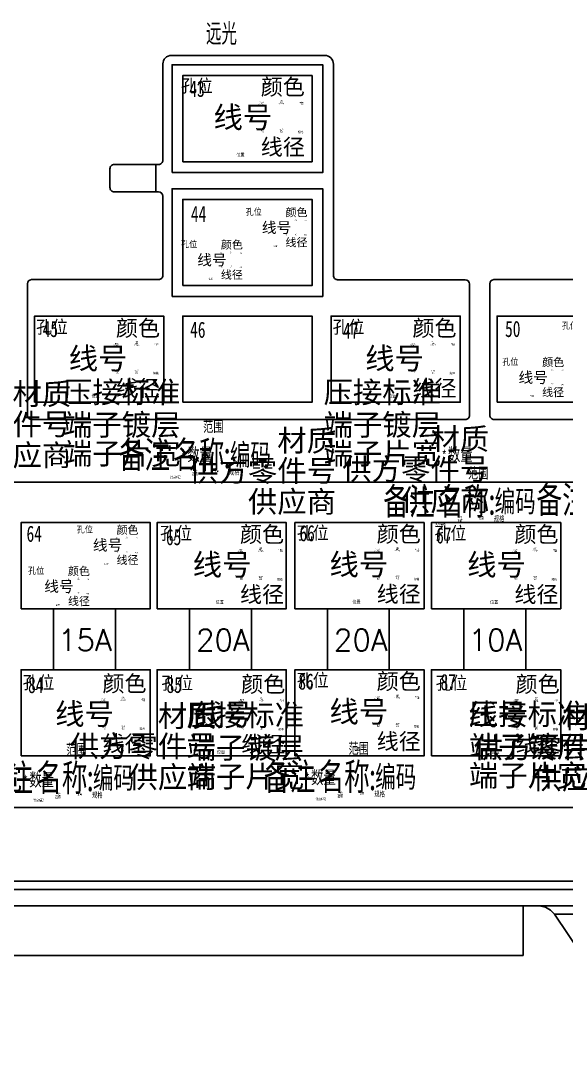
# Model space of a CAD drawing. Header units: millimetres. Extents: x -2653 to 6698, y -4403 to -42.
# Drawn here: x -2526 to -2475.4, y -352.7 to -255.2 of the extents above; entities that cross this region are included whole.
import ezdxf
from ezdxf.enums import TextEntityAlignment as Align

# ---------------------------------------------------------------- set-up
doc = ezdxf.new("R2010")
doc.units = ezdxf.units.MM
doc.header["$MEASUREMENT"] = 0
for name, color, linetype in [('文字', 3, 'Continuous'), ('轮廓线', 7, 'Continuous'), ('附件-供应商', 43, 'Continuous'), ('附件-名称', 53, 'Continuous'), ('附件-数量', 21, 'Continuous'), ('附件-编码', 52, 'Continuous')]:
    doc.layers.add(name, color=color, linetype=linetype)
for name, color, linetype, plot in [('附件-不打印', 2, 'Continuous', False), ('隐藏-剥皮长度', 2, 'Continuous', False), ('隐藏-加余量', 1, 'Continuous', False), ('隐藏-备注', 1, 'Continuous', False), ('隐藏-孔位', 1, 'Continuous', False), ('隐藏-对应端子', 2, 'Continuous', False), ('隐藏-规格', 1, 'Continuous', False), ('隐藏-辅助信息', 3, 'Continuous', False), ('隐藏-防水栓', 2, 'Continuous', False)]:
    doc.layers.add(name, color=color, linetype=linetype, plot=plot)
doc.styles.add('CL', font='', dxfattribs={"height": 2})
doc.styles.get("Standard").update_dxf_attribs({"font": 'txt', "bigfont": 'gbcbig.shx'})
doc.styles.add('灯泡', font='', dxfattribs={"width": 0.7})
doc.styles.get('CL').set_extended_font_data('SimSun')
doc.styles.get('灯泡').set_extended_font_data('NSimSun')

msp = doc.modelspace()

# ---------------------------------------------------------------- linework, layer by layer
at = {"color": 0, "lineweight": -3, "ltscale": 0.189884}
msp.add_line((-2512.858, -259.207), (-2512.861, -267.344), dxfattribs=at)
at = {"color": 0, "lineweight": -3, "ltscale": 0.0792}
msp.add_line((-2508.898, -258.414), (-2512.066, -258.415), dxfattribs=at)
at = {"color": 0, "lineweight": -3, "ltscale": 0.198}
msp.add_line((-2500.978, -258.416), (-2508.898, -258.414), dxfattribs=at)
at = {"color": 0, "lineweight": -3, "ltscale": 0.079195}
msp.add_line((-2497.81, -258.42), (-2500.978, -258.416), dxfattribs=at)
at = {"color": 0, "lineweight": -3, "ltscale": 0.249284}
msp.add_line((-2497.022, -269.725), (-2497.018, -259.212), dxfattribs=at)
at = {"color": 0, "lineweight": -3, "ltscale": 0.019995}
msp.add_line((-2512.861, -267.344), (-2512.861, -268.143), dxfattribs=at)
at = {"color": 0, "lineweight": -3, "ltscale": 0.043559}
msp.add_line((-2517.772, -268.934), (-2517.772, -270.676), dxfattribs=at)
at = {"color": 0, "lineweight": -3, "ltscale": 0.09702}
msp.add_line((-2513.495, -268.539), (-2517.375, -268.538), dxfattribs=at)
at = {"color": 0, "lineweight": -3, "ltscale": 0.063359}
msp.add_line((-2513.496, -271.068), (-2513.495, -268.534), dxfattribs=at)
at = {"color": 0, "lineweight": -3, "ltscale": 0.005941}
for p, q in [((-2513.495, -268.539), (-2513.257, -268.539)), ((-2513.496, -271.071), (-2513.258, -271.074))]:
    msp.add_line(p, q, dxfattribs=at)
at = {"color": 0, "lineweight": -3, "ltscale": 0.227895}
msp.add_line((-2497.025, -278.841), (-2497.022, -269.725), dxfattribs=at)
at = {"color": 0, "lineweight": -3, "ltscale": 0.097021}
msp.add_line((-2517.376, -271.072), (-2513.496, -271.068), dxfattribs=at)
at = {"color": 0, "lineweight": -3, "ltscale": 0.184138}
msp.add_line((-2512.862, -271.47), (-2512.865, -278.836), dxfattribs=at)
at = {"color": 0, "lineweight": -3, "ltscale": 0.304921}
for p, q in [((-2525.434, -279.626), (-2525.438, -291.823)), ((-2482.493, -279.626), (-2482.497, -291.823))]:
    msp.add_line(p, q, dxfattribs=at)
at = {"color": 0, "lineweight": -3, "ltscale": 0.06732}
msp.add_line((-2513.261, -279.231), (-2515.954, -279.23), dxfattribs=at)
at = {"color": 0, "lineweight": -3, "ltscale": 0.134639}
msp.add_line((-2484.775, -279.239), (-2496.629, -279.237), dxfattribs=at)
at = {"color": 0, "lineweight": -3}
for p, q in [((-2525.042, -292.219), (-2484.766, -292.228)), ((-2482.101, -292.219), (-2441.825, -292.228)), ((-2275.57, -335.077), (-2609.64, -335.077)), ((-2275.57, -335.843), (-2609.64, -335.843)), ((-2275.57, -337.376), (-2609.64, -337.376)), ((-2444.061, -338.142), (-2476.502, -338.142)), ((-2542.213, -341.973), (-2479.383, -341.973))]:
    msp.add_line(p, q, dxfattribs=at)
at = {"color": 0, "lineweight": -3, "ltscale": 0.101351}
msp.add_line((-2479.383, -337.376), (-2479.383, -341.973), dxfattribs=at)
at = {"color": 0, "lineweight": -3}
for points in [[(-2511.007, -268.288), (-2499.007, -268.288), (-2499.007, -260.288), (-2511.007, -260.288)], [(-2511.007, -279.788), (-2499.007, -279.788), (-2499.007, -271.788), (-2511.007, -271.788)], [(-2524.768, -290.62), (-2512.768, -290.62), (-2512.768, -282.62), (-2524.768, -282.62)], [(-2511.007, -290.62), (-2499.007, -290.62), (-2499.007, -282.62), (-2511.007, -282.62)], [(-2497.236, -290.62), (-2485.236, -290.62), (-2485.236, -282.62), (-2497.236, -282.62)], [(-2481.827, -290.62), (-2469.827, -290.62), (-2469.827, -282.62), (-2481.827, -282.62)], [(-2526.029, -309.778), (-2514.029, -309.778), (-2514.029, -301.778), (-2526.029, -301.778)], [(-2513.393, -309.778), (-2501.393, -309.778), (-2501.393, -301.778), (-2513.393, -301.778)], [(-2500.591, -309.778), (-2488.591, -309.778), (-2488.591, -301.778), (-2500.591, -301.778)], [(-2487.91, -309.778), (-2475.91, -309.778), (-2475.91, -301.778), (-2487.91, -301.778)], [(-2526.029, -323.451), (-2514.029, -323.451), (-2514.029, -315.451), (-2526.029, -315.451)], [(-2513.393, -323.451), (-2501.393, -323.451), (-2501.393, -315.451), (-2513.393, -315.451)], [(-2500.591, -323.451), (-2488.591, -323.451), (-2488.591, -315.451), (-2500.591, -315.451)], [(-2487.91, -323.451), (-2475.91, -323.451), (-2475.91, -315.451), (-2487.91, -315.451)]]:
    msp.add_lwpolyline(points, close=True, dxfattribs=at)
for points in [[(-2523.016, -315.451), (-2523.016, -309.778)], [(-2517.268, -309.778), (-2517.268, -315.451)], [(-2510.38, -315.451), (-2510.38, -309.778)], [(-2504.632, -309.778), (-2504.632, -315.451)], [(-2497.578, -315.451), (-2497.578, -309.778)], [(-2491.83, -309.778), (-2491.83, -315.451)], [(-2484.897, -315.451), (-2484.897, -309.778)], [(-2479.149, -309.778), (-2479.149, -315.451)], [(-2476.502, -338.142), (-2476.862, -337.762), (-2477.337, -337.501), (-2477.919, -337.379), (-2478.036, -337.376)], [(-2466.203, -352.7), (-2469.822, -347.792), (-2473.999, -341.833), (-2476.502, -338.142)]]:
    msp.add_lwpolyline(points, dxfattribs=at)
for centre, radius, start, end in [((-2512.066, -259.207), 0.792, 89.98037, 179.98038), ((-2497.81, -259.212), 0.792, 359.98039, 89.99397), ((-2517.376, -268.934), 0.396, 89.98037, 179.98038), ((-2513.257, -268.143), 0.396, 269.98038, 359.98039), ((-2517.376, -270.676), 0.396, 179.98038, 269.98038), ((-2513.258, -271.47), 0.396, 359.98039, 89.98037), ((-2525.038, -279.626), 0.396, 94.04068, 179.98038), ((-2513.261, -278.835), 0.396, 269.98038, 359.98039), ((-2496.629, -278.841), 0.396, 179.98038, 269.98038), ((-2484.775, -279.635), 0.396, 359.98039, 89.98037), ((-2482.097, -279.626), 0.396, 94.04068, 179.98038), ((-2525.042, -291.823), 0.396, 179.98038, 269.98038), ((-2484.779, -291.831), 0.396, 269.98038, 359.98039), ((-2482.101, -291.823), 0.396, 179.98038, 269.98038)]:
    msp.add_arc(centre, radius, start, end, dxfattribs=at)
at = {"layer": '轮廓线', "color": 0, "lineweight": -3}
for p, q in [((-2513.261, -279.231), (-2525.065, -279.231)), ((-2484.383, -291.832), (-2484.379, -279.635)), ((-2470.32, -279.231), (-2482.125, -279.231))]:
    msp.add_line(p, q, dxfattribs=at)
for points in [[(-2512.007, -269.288), (-2498.007, -269.288), (-2498.007, -259.288), (-2512.007, -259.288)], [(-2512.007, -280.788), (-2498.007, -280.788), (-2498.007, -270.788), (-2512.007, -270.788)], [(-2567.127, -298.026), (-2396.35, -298.026), (-2396.35, -328.248), (-2567.127, -328.248)]]:
    msp.add_lwpolyline(points, close=True, dxfattribs=at)

# ---------------------------------------------------------------- texts
at = {"color": 0, "lineweight": -3, "char_height": 1.5, "width": 3.6791, "attachment_point": 1, "style": '灯泡'}
for s, insert in [('43', (-2510.399, -260.76)), ('44', (-2510.251, -272.379)), ('45', (-2524.019, -283.054)), ('46', (-2510.325, -283.128)), ('47', (-2496.113, -283.202)), ('50', (-2481.078, -283.054)), ('64', (-2525.518, -302.067)), ('66', (-2500.173, -302.016)), ('65', (-2512.568, -302.38)), ('67', (-2487.484, -302.225)), ('86', (-2500.277, -315.79)), ('84', (-2525.376, -316.111)), ('85', (-2512.515, -316.102)), ('87', (-2487.066, -315.842))]:
    msp.add_mtext(s, dxfattribs=dict(at, insert=insert))
at = {"layer": '文字', "lineweight": 0}
for s, p in [('远光', (-2508.858, -257.427)), ('15A', (-2522.589, -313.689)), ('20A', (-2509.776, -313.689)), ('20A', (-2496.974, -313.689)), ('10A', (-2484.471, -313.689))]:
    msp.add_text(s, height=2, dxfattribs=at).set_placement(p)
at = {"layer": '文字', "style": '灯泡', "width": 0.7}
for p in [(-2506.887, -295.489), (-2482.299, -299.81), (-2519.605, -325.476), (-2493.389, -325.378)]:
    msp.add_text(':', height=2.5, dxfattribs=at).set_placement(p, align=Align.MIDDLE_CENTER)
at = {"layer": '文字', "color": 3, "style": 'CL', "flags": 1}
for tag, p in [('压接标准', (-2511.224, -289.678)), ('压接标准', (-2487.023, -289.678)), ('材质', (-2521.362, -289.852)), ('供方零件号', (-2521.362, -292.649)), ('端子镀层', (-2511.224, -292.7)), ('端子镀层', (-2487.023, -292.7)), ('材质', (-2496.773, -294.173)), ('材质', (-2482.554, -294.023)), ('端子片宽', (-2511.224, -295.372)), ('端子片宽', (-2487.023, -295.372)), ('供方零件号', (-2496.773, -296.971)), ('供方零件号', (-2482.554, -296.82)), ('材质', (-2507.864, -319.742)), ('压接标准', (-2499.74, -319.666)), ('压接标准', (-2473.525, -319.567)), ('材质', (-2470.348, -319.857)), ('供方零件号', (-2507.864, -322.539)), ('端子镀层', (-2499.74, -322.687)), ('端子镀层', (-2473.525, -322.589)), ('供方零件号', (-2470.348, -322.654)), ('端子片宽', (-2525.908, -325.576)), ('端子片宽', (-2499.74, -325.359)), ('端子片宽', (-2473.525, -325.261))]:
    msp.add_attdef(tag, text='', height=2, dxfattribs=at).set_placement(p, align=Align.MIDDLE_RIGHT)
at = {"layer": '轮廓线', "color": 7, "style": 'CL', "flags": 4}
for tag, text, height, p in [('颜色', 'NC', 1.5, (-2499.673, -261.334)), ('线径', '0.5', 1.5, (-2499.673, -266.913)), ('颜色', 'NC', 0.75, (-2499.425, -272.983)), ('颜色', 'NC', 0.75, (-2505.425, -275.991)), ('线径', '0.5', 0.75, (-2499.425, -275.772)), ('线径', '0.5', 0.75, (-2505.425, -278.781)), ('颜色', 'NC', 1.5, (-2513.12, -283.727)), ('颜色', 'NC', 1.5, (-2485.588, -283.727)), ('颜色', 'NC', 0.75, (-2475.591, -286.898)), ('线径', '0.5', 1.5, (-2513.12, -289.307)), ('线径', '0.5', 1.5, (-2485.588, -289.307)), ('线径', '0.5', 0.75, (-2475.591, -289.688)), ('颜色', 'NC', 0.75, (-2515.114, -302.47)), ('颜色', 'NC', 1.5, (-2501.603, -302.867)), ('颜色', 'NC', 1.5, (-2488.907, -302.842)), ('颜色', 'NC', 1.5, (-2476.12, -302.867)), ('线径', '0.5', 0.75, (-2515.114, -305.259)), ('颜色', 'NC', 0.75, (-2519.626, -306.299)), ('线径', '0.5', 1.5, (-2501.603, -308.447)), ('线径', '0.5', 1.5, (-2488.907, -308.421)), ('线径', '0.5', 1.5, (-2476.12, -308.447)), ('线径', '0.5', 0.75, (-2519.626, -309.089)), ('颜色', 'NC', 1.5, (-2514.376, -316.729)), ('颜色', 'NC', 1.5, (-2501.49, -316.78)), ('颜色', 'NC', 1.5, (-2488.907, -316.516)), ('颜色', 'NC', 1.5, (-2476.007, -316.78)), ('线径', '0.5', 1.5, (-2514.376, -322.308)), ('线径', '0.5', 1.5, (-2501.49, -322.36)), ('线径', '0.5', 1.5, (-2488.907, -322.095)), ('线径', '0.5', 1.5, (-2476.007, -322.36))]:
    msp.add_attdef(tag, text=text, height=height, dxfattribs=at).set_placement(p, align=Align.MIDDLE_RIGHT)
for height, p in [(2, (-2505.425, -264.154)), (1, (-2502.301, -274.393)), (1, (-2508.301, -277.401)), (2, (-2518.872, -286.547)), (2, (-2491.34, -286.547)), (1, (-2478.467, -288.308)), (1, (-2517.99, -303.88)), (2, (-2507.355, -305.687)), (2, (-2494.659, -305.662)), (2, (-2481.872, -305.687)), (1, (-2522.502, -307.709)), (2, (-2520.127, -319.549)), (2, (-2507.242, -319.6)), (2, (-2494.659, -319.335)), (2, (-2481.759, -319.6))]:
    msp.add_attdef('线号', text='300', height=height, dxfattribs=at).set_placement(p, align=Align.MIDDLE_CENTER)
at = {"layer": '附件-不打印', "color": 3, "style": 'CL', "width": 0.7}
for tag, height, flags, p in [('范围', 1, 1, (-2508.172, -292.864)), ('工位', 0.25, 5, (-2509.878, -297.02)), ('位置', 0.25, 9, (-2507.89, -297.021)), ('范围', 1, 1, (-2483.584, -297.185)), ('供方编码', 0.25, 5, (-2511.698, -297.585)), ('工位', 0.25, 5, (-2485.29, -301.341)), ('位置', 0.25, 9, (-2483.302, -301.342)), ('供方编码', 0.25, 5, (-2487.11, -301.906)), ('范围', 1, 1, (-2520.89, -322.852)), ('范围', 1, 1, (-2494.674, -322.754)), ('供方编码', 0.25, 5, (-2524.416, -327.572)), ('工位', 0.25, 5, (-2522.596, -327.007)), ('位置', 0.25, 9, (-2520.608, -327.008)), ('供方编码', 0.25, 5, (-2498.2, -327.474)), ('工位', 0.25, 5, (-2496.381, -326.909)), ('位置', 0.25, 9, (-2494.393, -326.91))]:
    msp.add_attdef(tag, text='', height=height, dxfattribs=dict(at, flags=flags)).set_placement(p, align=Align.MIDDLE_CENTER)
at = {"layer": '附件-不打印', "color": 1, "style": 'CL', "width": 0.7, "flags": 8}
for p in [(-2512.197, -296.739), (-2487.609, -301.061), (-2473.389, -300.91), (-2524.915, -326.727), (-2498.699, -326.629)]:
    msp.add_attdef('备注', text='', height=2.5, dxfattribs=at).set_placement(p, align=Align.RIGHT)
at = {"layer": '附件-不打印', "color": 1, "style": 'CL', "width": 0.7, "flags": 13}
for p in [(-2510.128, -297.432), (-2485.539, -301.754), (-2522.845, -327.42), (-2496.63, -327.322)]:
    msp.add_attdef('选项', p, 'ALL', height=0.25, dxfattribs=at)
at = {"layer": '附件-不打印', "color": 3, "style": 'CL', "width": 0.7, "flags": 9}
for p in [(-2506.708, -297.346), (-2482.12, -301.667), (-2519.426, -327.334), (-2493.211, -327.236)]:
    msp.add_attdef('规格', p, '——', height=0.5, dxfattribs=at)
at = {"layer": '附件-供应商', "color": 3, "style": 'CL', "flags": 1}
for p in [(-2521.362, -295.526), (-2496.773, -299.848), (-2482.554, -299.697), (-2507.864, -325.416), (-2470.348, -325.531)]:
    msp.add_attdef('供应商', text='', height=2, dxfattribs=at).set_placement(p, align=Align.MIDDLE_RIGHT)
at = {"layer": '附件-名称', "color": 3, "style": 'CL', "width": 0.7, "flags": 8}
for p in [(-2507.137, -295.489), (-2482.549, -299.81), (-2519.855, -325.476), (-2493.639, -325.378)]:
    msp.add_attdef('名称', text='端子', height=2.5, dxfattribs=at).set_placement(p, align=Align.MIDDLE_RIGHT)
at = {"layer": '附件-数量', "color": 2, "style": 'CL', "width": 0.7, "flags": 7}
for p in [(-2510.931, -295.579), (-2486.73, -295.579), (-2525.616, -325.783), (-2499.448, -325.567)]:
    msp.add_attdef('*', text='*', height=1, dxfattribs=at).set_placement(p, align=Align.MIDDLE_CENTER)
at = {"layer": '附件-数量', "color": 2, "style": 'CL', "width": 0.7, "flags": 13}
for p in [(-2510.578, -295.453), (-2486.377, -295.453), (-2525.263, -325.657), (-2499.095, -325.441)]:
    msp.add_attdef('数量', text='1', height=1.2, dxfattribs=at).set_placement(p, align=Align.MIDDLE_LEFT)
at = {"layer": '附件-编码', "color": 2, "style": 'CL', "width": 0.7}
for p in [(-2506.637, -295.489), (-2482.049, -299.81), (-2519.355, -325.476), (-2493.139, -325.378)]:
    msp.add_attdef('编码', text='', height=2, dxfattribs=at).set_placement(p, align=Align.MIDDLE_LEFT)
at = {"layer": '隐藏-剥皮长度', "color": 2, "style": 'CL', "width": 0.9, "flags": 4}
for height, p in [(0.1, (-2499.81, -262.916)), (0.05, (-2499.494, -273.774)), (0.05, (-2505.494, -276.782)), (0.1, (-2513.257, -285.309)), (0.1, (-2485.725, -285.309)), (0.05, (-2475.66, -287.689)), (0.05, (-2515.183, -303.261)), (0.1, (-2501.74, -304.449)), (0.1, (-2489.044, -304.424)), (0.1, (-2476.257, -304.449)), (0.05, (-2519.695, -307.09)), (0.1, (-2514.513, -318.311)), (0.1, (-2501.627, -318.362)), (0.1, (-2489.044, -318.097)), (0.1, (-2476.144, -318.362))]:
    msp.add_attdef('剥皮', text='', height=height, dxfattribs=at).set_placement(p, align=Align.MIDDLE_RIGHT)
at = {"layer": '隐藏-加余量', "color": 1, "style": 'CL', "width": 0.9, "flags": 4}
for height, p in [(0.1, (-2499.81, -262.776)), (0.05, (-2499.494, -273.704)), (0.05, (-2505.494, -276.712)), (0.1, (-2513.257, -285.169)), (0.1, (-2485.725, -285.169)), (0.05, (-2475.66, -287.619)), (0.05, (-2515.183, -303.191)), (0.1, (-2501.74, -304.309)), (0.1, (-2489.044, -304.284)), (0.1, (-2476.257, -304.309)), (0.05, (-2519.695, -307.02)), (0.1, (-2514.513, -318.17)), (0.1, (-2501.627, -318.222)), (0.1, (-2489.044, -317.957)), (0.1, (-2476.144, -318.222))]:
    msp.add_attdef('加余量', text='', height=height, dxfattribs=at).set_placement(p, align=Align.MIDDLE_RIGHT)
at = {"layer": '隐藏-备注', "color": 1, "style": 'CL', "width": 0.9, "flags": 5}
for height, p in [(0.1, (-2501.848, -265.518)), (0.05, (-2500.513, -275.075)), (0.05, (-2506.513, -278.083)), (0.1, (-2515.295, -287.911)), (0.1, (-2487.763, -287.911)), (0.05, (-2476.679, -288.99)), (0.05, (-2516.202, -304.562)), (0.1, (-2503.778, -307.051)), (0.1, (-2491.082, -307.026)), (0.1, (-2478.295, -307.051)), (0.05, (-2520.714, -308.391)), (0.1, (-2491.082, -320.699)), (0.1, (-2516.551, -320.912)), (0.1, (-2503.665, -320.964)), (0.1, (-2478.182, -320.964))]:
    msp.add_attdef('备注', text='', height=height, dxfattribs=at).set_placement(p, align=Align.MIDDLE_CENTER)
at = {"layer": '隐藏-孔位', "color": 6, "style": 'CL', "width": 0.9, "flags": 4}
for height, p in [(1.2, (-2511.177, -261.23)), (0.6, (-2505.177, -272.931)), (0.6, (-2511.177, -275.94)), (1.2, (-2524.624, -283.624)), (1.2, (-2497.092, -283.624)), (0.6, (-2475.814, -283.496)), (0.6, (-2481.343, -286.846)), (0.6, (-2520.866, -302.418)), (1.2, (-2513.107, -302.764)), (1.2, (-2500.41, -302.739)), (1.2, (-2487.624, -302.764)), (0.6, (-2525.378, -306.247)), (1.2, (-2525.879, -316.625)), (1.2, (-2500.41, -316.412)), (1.2, (-2512.993, -316.677)), (1.2, (-2487.511, -316.677))]:
    msp.add_attdef('孔位', text='', height=height, dxfattribs=at).set_placement(p, align=Align.MIDDLE_LEFT)
at = {"layer": '隐藏-对应端子', "color": 2, "style": 'CL', "width": 0.9, "flags": 4}
for height, p in [(0.1, (-2503.496, -262.929)), (0.05, (-2501.337, -273.78)), (0.05, (-2507.337, -276.789)), (0.1, (-2516.943, -285.323)), (0.1, (-2489.412, -285.323)), (0.05, (-2477.503, -287.696)), (0.05, (-2517.026, -303.267)), (0.1, (-2505.426, -304.463)), (0.1, (-2492.73, -304.437)), (0.1, (-2479.944, -304.463)), (0.05, (-2521.538, -307.097)), (0.1, (-2518.199, -318.324)), (0.1, (-2505.313, -318.376)), (0.1, (-2492.73, -318.111)), (0.1, (-2479.83, -318.376))]:
    msp.add_attdef('对应簧片', text='', height=height, dxfattribs=at).set_placement(p, align=Align.MIDDLE_RIGHT)
at = {"layer": '隐藏-规格', "color": 1, "style": 'CL', "width": 0.9, "flags": 5}
for height, p in [(0.2, (-2499.81, -265.529)), (0.1, (-2499.494, -275.08)), (0.1, (-2505.494, -278.089)), (0.2, (-2513.257, -287.922)), (0.2, (-2485.725, -287.922)), (0.1, (-2475.66, -288.996)), (0.1, (-2515.183, -304.567)), (0.2, (-2501.74, -307.062)), (0.2, (-2489.044, -307.037)), (0.2, (-2476.257, -307.062)), (0.1, (-2519.695, -308.397)), (0.2, (-2489.044, -320.71)), (0.2, (-2514.513, -320.924)), (0.2, (-2501.627, -320.975)), (0.2, (-2476.144, -320.975))]:
    msp.add_attdef('规格', text='', height=height, dxfattribs=at).set_placement(p, align=Align.MIDDLE_RIGHT)
at = {"layer": '隐藏-辅助信息', "color": 3, "style": 'CL', "width": 0.9, "flags": 5}
for tag, height, p in [('供方编码', 0.1, (-2501.848, -262.901)), ('编码', 0.1, (-2501.848, -262.767)), ('供方编码', 0.05, (-2500.513, -273.766)), ('编码', 0.05, (-2500.513, -273.699)), ('供方编码', 0.05, (-2506.513, -276.775)), ('编码', 0.05, (-2506.513, -276.708)), ('供方编码', 0.1, (-2515.295, -285.294)), ('编码', 0.1, (-2515.295, -285.16)), ('供方编码', 0.1, (-2487.763, -285.294)), ('编码', 0.1, (-2487.763, -285.16)), ('供方编码', 0.05, (-2476.679, -287.682)), ('编码', 0.05, (-2476.679, -287.615)), ('编码', 0.05, (-2516.202, -303.186)), ('供方编码', 0.05, (-2516.202, -303.253)), ('供方编码', 0.1, (-2503.778, -304.434)), ('编码', 0.1, (-2503.778, -304.3)), ('供方编码', 0.1, (-2491.082, -304.409)), ('编码', 0.1, (-2491.082, -304.275)), ('供方编码', 0.1, (-2478.295, -304.434)), ('编码', 0.1, (-2478.295, -304.3)), ('供方编码', 0.05, (-2520.714, -307.083)), ('编码', 0.05, (-2520.714, -307.016)), ('供方编码', 0.1, (-2516.551, -318.296)), ('编码', 0.1, (-2516.551, -318.162)), ('供方编码', 0.1, (-2503.665, -318.347)), ('编码', 0.1, (-2503.665, -318.213)), ('供方编码', 0.1, (-2491.082, -318.083)), ('编码', 0.1, (-2491.082, -317.948)), ('供方编码', 0.1, (-2478.182, -318.347)), ('编码', 0.1, (-2478.182, -318.213))]:
    msp.add_attdef(tag, text='', height=height, dxfattribs=at).set_placement(p, align=Align.MIDDLE_CENTER)
at = {"layer": '隐藏-辅助信息', "color": 2, "style": 'CL', "width": 0.9, "flags": 5}
for tag, text, height, p in [('辅助', '辅助件', 0.1, (-2501.848, -262.627)), ('标识管', '', 0.1, (-2501.848, -265.275)), ('辅助', '辅助件', 0.05, (-2500.513, -273.629)), ('标识管', '', 0.05, (-2500.513, -274.953)), ('辅助', '辅助件', 0.05, (-2506.513, -276.638)), ('标识管', '', 0.05, (-2506.513, -277.962)), ('辅助', '辅助件', 0.1, (-2515.295, -285.02)), ('辅助', '辅助件', 0.1, (-2487.763, -285.02)), ('辅助', '辅助件', 0.05, (-2476.679, -287.545)), ('标识管', '', 0.1, (-2515.295, -287.669)), ('标识管', '', 0.1, (-2487.763, -287.669)), ('标识管', '', 0.05, (-2476.679, -288.869)), ('辅助', '辅助件', 0.05, (-2516.202, -303.116)), ('辅助', '辅助件', 0.1, (-2503.778, -304.16)), ('辅助', '辅助件', 0.1, (-2491.082, -304.135)), ('辅助', '辅助件', 0.1, (-2478.295, -304.16)), ('标识管', '', 0.05, (-2516.202, -304.44)), ('辅助', '辅助件', 0.05, (-2520.714, -306.945)), ('标识管', '', 0.1, (-2503.778, -306.809)), ('标识管', '', 0.1, (-2491.082, -306.783)), ('标识管', '', 0.1, (-2478.295, -306.809)), ('标识管', '', 0.05, (-2520.714, -308.27)), ('辅助', '辅助件', 0.1, (-2491.082, -317.808)), ('辅助', '辅助件', 0.1, (-2516.551, -318.021)), ('辅助', '辅助件', 0.1, (-2503.665, -318.073)), ('辅助', '辅助件', 0.1, (-2478.182, -318.073)), ('标识管', '', 0.1, (-2516.551, -320.67)), ('标识管', '', 0.1, (-2503.665, -320.722)), ('标识管', '', 0.1, (-2491.082, -320.457)), ('标识管', '', 0.1, (-2478.182, -320.722))]:
    msp.add_attdef(tag, text=text, height=height, dxfattribs=at).set_placement(p, align=Align.MIDDLE_CENTER)
at = {"layer": '隐藏-辅助信息', "color": 3, "style": 'CL', "width": 0.9, "flags": 5}
for tag, text, height, p in [('线种', 'FLRY', 0.1, (-2503.496, -265.398)), ('工位', '', 0.1, (-2503.496, -265.518)), ('线种', 'FLRY', 0.05, (-2501.337, -275.015)), ('工位', '', 0.05, (-2501.337, -275.075)), ('线种', 'FLRY', 0.05, (-2507.337, -278.024)), ('工位', '', 0.05, (-2507.337, -278.083)), ('线种', 'FLRY', 0.1, (-2516.943, -287.792)), ('工位', '', 0.1, (-2516.943, -287.911)), ('线种', 'FLRY', 0.1, (-2489.412, -287.792)), ('工位', '', 0.1, (-2489.412, -287.911)), ('线种', 'FLRY', 0.05, (-2477.503, -288.93)), ('工位', '', 0.05, (-2477.503, -288.99)), ('线种', 'FLRY', 0.05, (-2517.026, -304.502)), ('工位', '', 0.05, (-2517.026, -304.562)), ('线种', 'FLRY', 0.1, (-2505.426, -306.932)), ('工位', '', 0.1, (-2505.426, -307.051)), ('线种', 'FLRY', 0.1, (-2492.73, -306.907)), ('工位', '', 0.1, (-2492.73, -307.026)), ('线种', 'FLRY', 0.1, (-2479.944, -306.932)), ('工位', '', 0.1, (-2479.944, -307.051)), ('线种', 'FLRY', 0.05, (-2521.538, -308.331)), ('工位', '', 0.05, (-2521.538, -308.391)), ('线种', 'FLRY', 0.1, (-2492.73, -320.58)), ('工位', '', 0.1, (-2492.73, -320.699)), ('线种', 'FLRY', 0.1, (-2518.199, -320.793)), ('工位', '', 0.1, (-2518.199, -320.912)), ('线种', 'FLRY', 0.1, (-2505.313, -320.845)), ('工位', '', 0.1, (-2505.313, -320.964)), ('线种', 'FLRY', 0.1, (-2479.83, -320.845)), ('工位', '', 0.1, (-2479.83, -320.964))]:
    msp.add_attdef(tag, text=text, height=height, dxfattribs=at).set_placement(p, align=Align.MIDDLE_RIGHT)
at = {"layer": '隐藏-辅助信息', "color": 1, "style": 'CL', "width": 0.9, "flags": 5}
for height, p in [(0.1, (-2501.848, -265.398)), (0.05, (-2500.513, -275.015)), (0.05, (-2506.513, -278.024)), (0.1, (-2515.295, -287.792)), (0.1, (-2487.763, -287.792)), (0.05, (-2476.679, -288.93)), (0.05, (-2516.202, -304.502)), (0.1, (-2503.778, -306.932)), (0.1, (-2491.082, -306.907)), (0.1, (-2478.295, -306.932)), (0.05, (-2520.714, -308.331)), (0.1, (-2491.082, -320.58)), (0.1, (-2516.551, -320.793)), (0.1, (-2503.665, -320.845)), (0.1, (-2478.182, -320.845))]:
    msp.add_attdef('选项', text='ALL', height=height, dxfattribs=at).set_placement(p, align=Align.MIDDLE_CENTER)
at = {"layer": '隐藏-辅助信息', "color": 4, "style": 'CL', "width": 0.9, "flags": 4}
for height, p in [(0.3, (-2505.646, -267.628)), (0.15, (-2502.412, -276.13)), (0.15, (-2508.412, -279.138)), (0.3, (-2519.093, -290.021)), (0.3, (-2491.561, -290.021)), (0.15, (-2478.578, -290.045)), (0.15, (-2518.101, -305.617)), (0.3, (-2507.576, -309.161)), (0.3, (-2494.88, -309.136)), (0.3, (-2482.093, -309.161)), (0.15, (-2522.613, -309.446)), (0.3, (-2494.88, -322.81)), (0.3, (-2520.349, -323.023)), (0.3, (-2507.463, -323.074)), (0.3, (-2481.98, -323.074))]:
    msp.add_attdef('位置', text='ABC', height=height, dxfattribs=at).set_placement(p, align=Align.MIDDLE_CENTER)
at = {"layer": '隐藏-防水栓', "color": 2, "style": 'CL', "width": 0.9, "flags": 4}
for height, p in [(0.1, (-2503.496, -262.776)), (0.05, (-2501.337, -273.704)), (0.05, (-2507.337, -276.712)), (0.1, (-2516.943, -285.169)), (0.1, (-2489.412, -285.169)), (0.05, (-2477.503, -287.619)), (0.05, (-2517.026, -303.191)), (0.1, (-2505.426, -304.309)), (0.1, (-2492.73, -304.284)), (0.1, (-2479.944, -304.309)), (0.05, (-2521.538, -307.02)), (0.1, (-2518.199, -318.17)), (0.1, (-2505.313, -318.222)), (0.1, (-2492.73, -317.957)), (0.1, (-2479.83, -318.222))]:
    msp.add_attdef('防水栓', text='', height=height, dxfattribs=at).set_placement(p, align=Align.MIDDLE_RIGHT)

doc.saveas('drawing.dxf')
